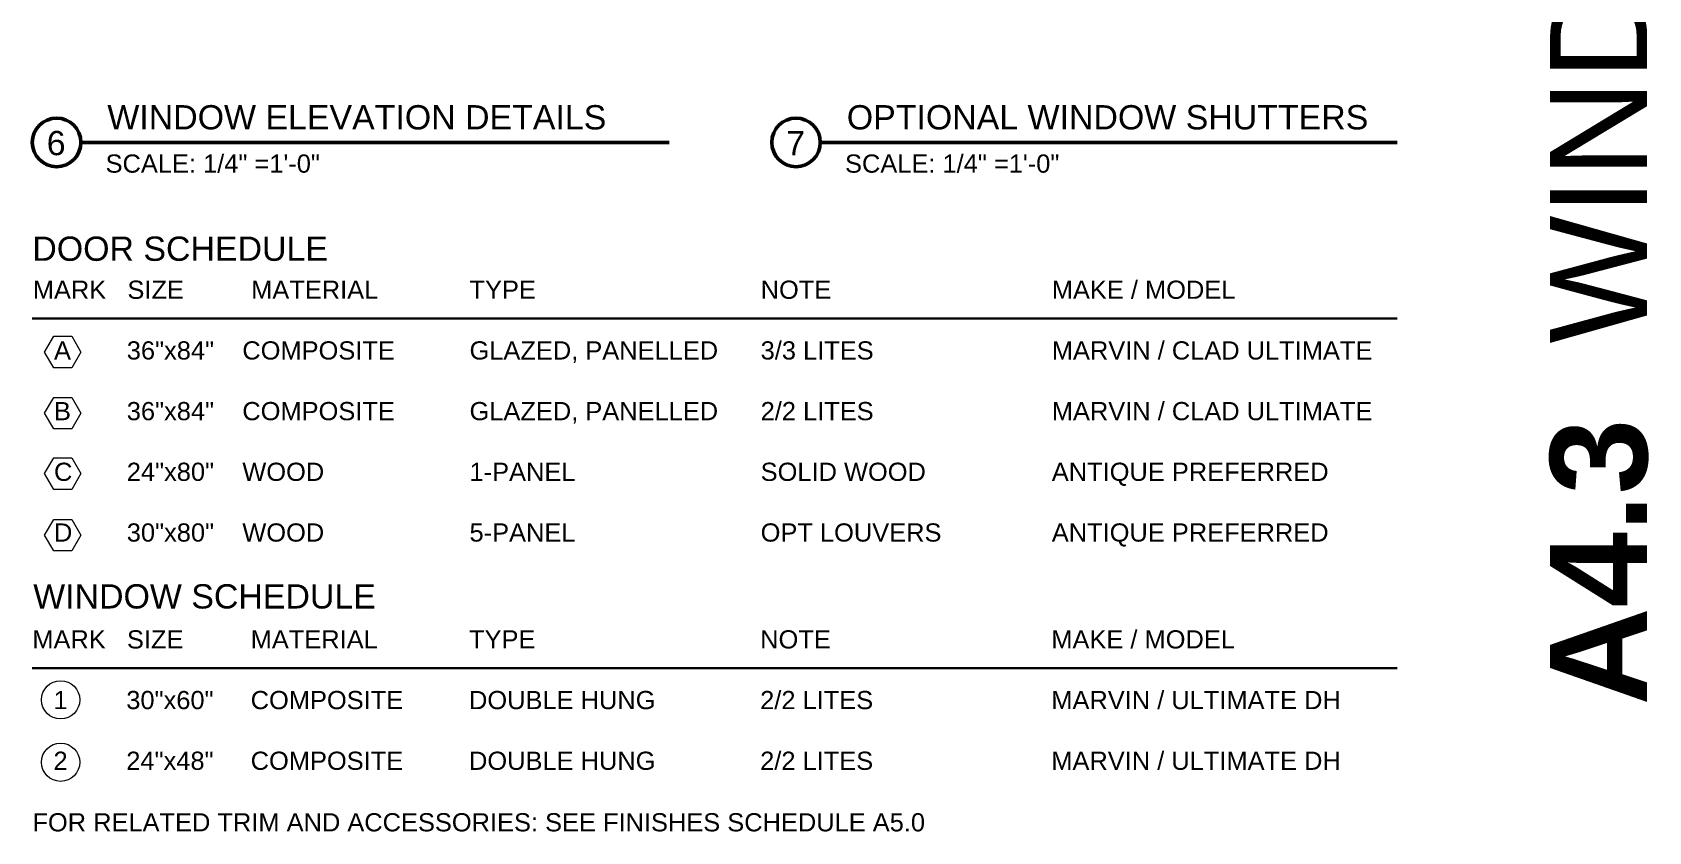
# Model space of a CAD drawing. Header units: inches. Extents: x -54 to 15382, y 469 to 41738.
# Drawn here: x 5289.1 to 5688.9, y 4284.1 to 4481.7 of the extents above; entities that cross this region are included whole.
import ezdxf

# ---------------------------------------------------------------- set-up
doc = ezdxf.new("R2010")
doc.units = ezdxf.units.IN
doc.header["$MEASUREMENT"] = 0
doc.layers.get('0').update_dxf_attribs({"lineweight": 9})
for name, color, linetype, lineweight in [('3', 7, 'Continuous', 30), ('5', 7, 'Continuous', 50), ('A-SYMB', 7, 'Continuous', 18), ('A-TEXTx', 7, 'Continuous', 18), ('TB-11x17', 7, 'Continuous', 50)]:
    doc.layers.add(name, color=color, linetype=linetype, lineweight=lineweight)
doc.styles.get("Standard").update_dxf_attribs({"font": 'arial.ttf'})

msp = doc.modelspace()

# ---------------------------------------------------------------- linework, layer by layer
at = {"layer": '3', "ltscale": 0.25}
for p, q in [((5626.6512115, 4410.9473248), (5289.1283079, 4410.9473248)), ((5626.6512115, 4324.5307667), (5289.1283079, 4324.5307667))]:
    msp.add_line(p, q, dxfattribs=at)
at = {"layer": '5', "ltscale": 0.1}
for p, q in [((5301.1283079, 4454.5008975), (5446.6512115, 4454.5008975)), ((5484.0000785, 4454.5008975), (5626.6512115, 4454.5008975))]:
    msp.add_line(p, q, dxfattribs=at)
for centre in [(5295.1283079, 4454.5008975), (5478.0000785, 4454.5008975)]:
    msp.add_circle(centre, 6, dxfattribs=at)
at = {"layer": 'A-SYMB', "ltscale": 0.1}
for points in [[(5301.1567161, 4402.6764213), (5298.9067161, 4398.779307), (5294.4067161, 4398.779307), (5292.1567161, 4402.6764213), (5294.4067161, 4406.5735356), (5298.9067161, 4406.5735356)], [(5301.1567161, 4387.5879272), (5298.9067161, 4383.6908129), (5294.4067161, 4383.6908129), (5292.1567161, 4387.5879272), (5294.4067161, 4391.4850416), (5298.9067161, 4391.4850416)], [(5301.1567161, 4372.6350181), (5298.9067161, 4368.7379038), (5294.4067161, 4368.7379038), (5292.1567161, 4372.6350181), (5294.4067161, 4376.5321324), (5298.9067161, 4376.5321324)], [(5301.1567161, 4357.4205587), (5298.9067161, 4353.5234444), (5294.4067161, 4353.5234444), (5292.1567161, 4357.4205587), (5294.4067161, 4361.3176731), (5298.9067161, 4361.3176731)]]:
    msp.add_lwpolyline(points, close=True, dxfattribs=at)
for centre in [(5296.1223, 4316.7128818), (5296.1223, 4301.2948673)]:
    msp.add_circle(centre, 4.729898, dxfattribs=at)

# ---------------------------------------------------------------- texts
at = {"ltscale": 0.5, "insert": (5676.664182, 4526.7534571), "char_height": 24, "attachment_point": 5, "rotation": 90}
msp.add_mtext('{\\fArial|b1|i0|c0|p34;A4.3 \\fArial|b0|i0|c1|p0; WINDOWS & DOORS}', dxfattribs=at)
at = {"ltscale": 0.1, "char_height": 6}
for s, insert, width, attachment_point in [('{WINDOW ELEVATION DETAILS }', (5307.6789909, 4457.6347461), 229.920407864, 7), ('{OPTIONAL WINDOW SHUTTERS }', (5490.5507615, 4457.6347461), 229.920407864, 7), ('{6}', (5295.0216638, 4454.3052195), 11.15057809, 5), ('{7}', (5477.8934344, 4454.3052195), 11.15057809, 5), ('{DOOR SCHEDULE}', (5289.1283079, 4425.1484667), 94.742058501, 7), ('{WINDOW SCHEDULE}', (5289.3419654, 4339.2058027), 94.742058501, 7)]:
    msp.add_mtext(s, dxfattribs=dict(at, insert=insert, width=width, attachment_point=attachment_point))
at = {"layer": 'A-TEXTx', "ltscale": 0.25, "char_height": 4.5, "attachment_point": 1}
for s, insert, width in [('{\\PMARK   SIZE^IMATERIAL^I^ITYPE^I^I^I^INOTE^I^I^I^IMAKE / MODEL\\P\\P   A^I   36"x84"    COMPOSITE^I^IGLAZED, PANELLED^I3/3 LITES^I^I^IMARVIN / CLAD ULTIMATE\\P\\P   B^I   36"x84"    COMPOSITE^I^IGLAZED, PANELLED^I2/2 LITES^I^I^IMARVIN / CLAD ULTIMATE\\P\\P   C^I   24"x80"    WOOD^I^I1-PANEL^I^I^ISOLID WOOD^I^IANTIQUE PREFERRED^I\\P\\P   D^I   30"x80"    WOOD^I^I5-PANEL^I^I^IOPT LOUVERS^I^IANTIQUE PREFERRED^I}', (5289.2484634, 4427.8426897), 714.836384647), ('{MARK   SIZE^IMATERIAL^I^ITYPE^I^I^I^INOTE^I^I^I^IMAKE / MODEL\\P\\P   1^I   30"x60"^ICOMPOSITE^IDOUBLE HUNG^I^I2/2 LITES^I^I^IMARVIN / ULTIMATE DH^I^I\\P\\P   2^I   24"x48"^ICOMPOSITE^IDOUBLE HUNG^I^I2/2 LITES^I^I^IMARVIN / ULTIMATE DH^I}', (5289.1283079, 4333.9117906), 500.082413178), ('FOR RELATED TRIM AND ACCESSORIES: SEE FINISHES SCHEDULE A5.0', (5289.1554638, 4288.6915467), 310.216769357)]:
    msp.add_mtext(s, dxfattribs=dict(at, insert=insert, width=width))
at = {"layer": 'TB-11x17', "ltscale": 0.5, "char_height": 4.5, "width": 73.076179956, "attachment_point": 1}
for insert in [(5307.2467011, 4451.5227301), (5490.1184716, 4451.5227301)]:
    msp.add_mtext('\\A1;SCALE: 1/4" =1\'-0"', dxfattribs=dict(at, insert=insert))

doc.saveas('drawing.dxf')
